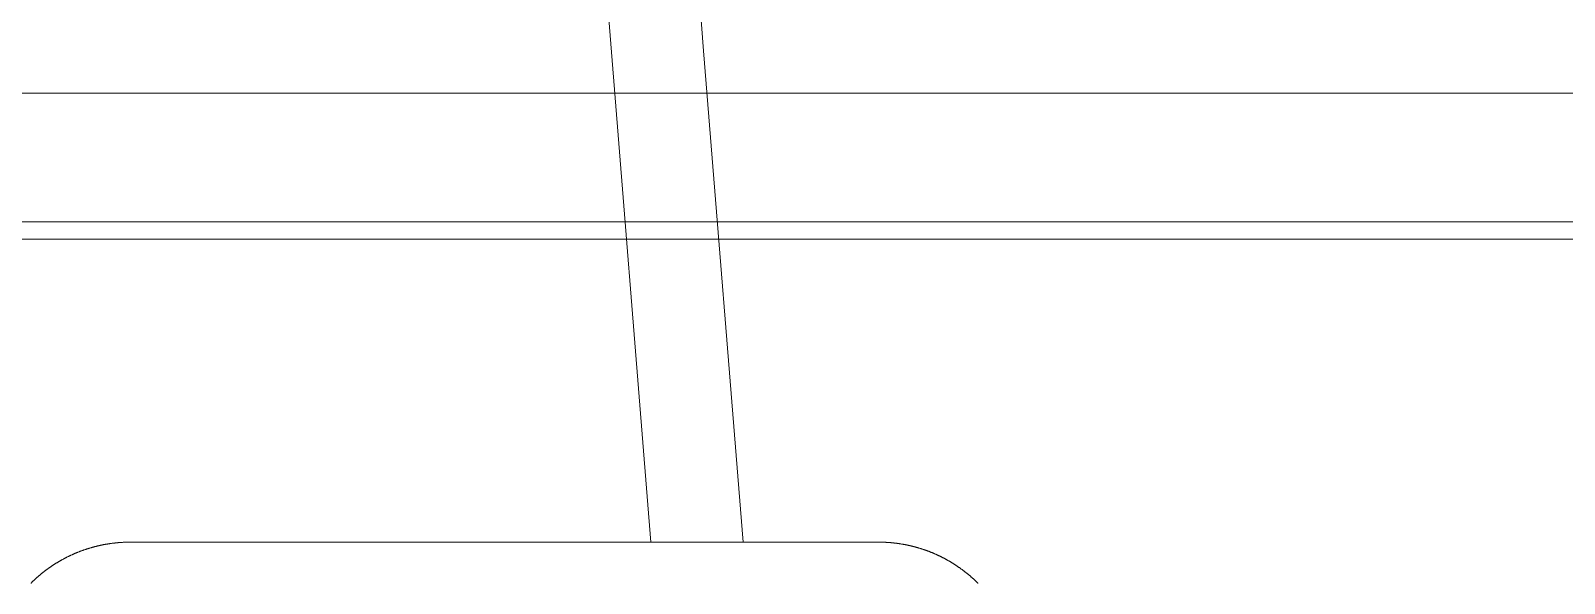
# Model space of a CAD drawing. Header units: millimetres. Extents: x 5622 to 8918, y 2044 to 6634.
# Drawn here: x 6715.72 to 6748.5, y 2913.17 to 2924.97 of the extents above; entities that cross this region are included whole.
import ezdxf

# ---------------------------------------------------------------- set-up
doc = ezdxf.new("R2010")
doc.units = ezdxf.units.MM
for name, color, linetype, lineweight in [('F_ARREDI', 7, 'Continuous', 5), ('F_FERRAMENTA', 253, 'Continuous', 5), ('F_MULTI laminato CERA', 124, 'Continuous', 5)]:
    doc.layers.add(name, color=color, linetype=linetype, lineweight=lineweight)

# ---------------------------------------------------------------- blocks, each defined once
blk = doc.blocks.new('CERNIERA_batttuta_pianta')
at = {"layer": 'F_FERRAMENTA'}
for p, q in [((813217.441, 528416.163), (813212.389, 528478.95)), ((813218.569, 528426.657), (813217.726, 528437.139)), ((813219.414, 528416.163), (813218.569, 528426.657)), ((813205.779, 528416.115), (813205.787, 528416.116)), ((813205.787, 528416.116), (813205.795, 528416.118)), ((813205.795, 528416.118), (813205.803, 528416.119)), ((813205.803, 528416.119), (813205.812, 528416.121)), ((813205.812, 528416.121), (813205.82, 528416.122)), ((813205.82, 528416.122), (813205.828, 528416.123)), ((813205.828, 528416.123), (813205.836, 528416.125)), ((813205.836, 528416.125), (813205.844, 528416.126)), ((813205.844, 528416.126), (813205.852, 528416.127)), ((813205.852, 528416.127), (813205.861, 528416.129)), ((813205.861, 528416.129), (813205.869, 528416.13)), ((813205.869, 528416.13), (813205.877, 528416.131)), ((813205.877, 528416.131), (813205.885, 528416.132)), ((813205.885, 528416.132), (813205.893, 528416.133)), ((813205.893, 528416.133), (813205.901, 528416.134)), ((813205.901, 528416.134), (813205.909, 528416.136)), ((813205.909, 528416.136), (813205.917, 528416.137)), ((813205.917, 528416.137), (813205.926, 528416.138)), ((813205.926, 528416.138), (813205.934, 528416.139)), ((813205.934, 528416.139), (813205.942, 528416.14)), ((813205.942, 528416.14), (813205.95, 528416.141)), ((813205.95, 528416.141), (813205.958, 528416.142)), ((813205.958, 528416.142), (813205.966, 528416.143)), ((813205.966, 528416.143), (813205.974, 528416.144)), ((813205.974, 528416.144), (813205.982, 528416.144)), ((813205.982, 528416.144), (813205.991, 528416.145)), ((813205.991, 528416.145), (813205.999, 528416.146)), ((813205.999, 528416.146), (813206.007, 528416.147)), ((813206.007, 528416.147), (813206.015, 528416.148)), ((813206.015, 528416.148), (813206.023, 528416.149)), ((813206.023, 528416.149), (813206.031, 528416.149)), ((813206.031, 528416.149), (813206.039, 528416.15)), ((813206.039, 528416.15), (813206.047, 528416.151)), ((813206.047, 528416.151), (813206.055, 528416.152)), ((813206.055, 528416.152), (813206.063, 528416.152)), ((813206.063, 528416.152), (813206.071, 528416.153)), ((813206.071, 528416.153), (813206.079, 528416.154)), ((813206.079, 528416.154), (813206.087, 528416.154)), ((813206.087, 528416.154), (813206.096, 528416.155)), ((813206.096, 528416.155), (813206.104, 528416.155)), ((813206.104, 528416.155), (813206.112, 528416.156)), ((813206.112, 528416.156), (813206.12, 528416.156)), ((813206.12, 528416.156), (813206.128, 528416.157)), ((813206.128, 528416.157), (813206.136, 528416.157)), ((813206.136, 528416.157), (813206.144, 528416.158)), ((813206.144, 528416.158), (813206.152, 528416.158)), ((813206.152, 528416.158), (813206.16, 528416.159)), ((813206.16, 528416.159), (813206.168, 528416.159)), ((813206.168, 528416.159), (813206.176, 528416.159)), ((813206.176, 528416.159), (813206.184, 528416.16)), ((813206.184, 528416.16), (813206.192, 528416.16)), ((813206.192, 528416.16), (813206.2, 528416.16)), ((813206.2, 528416.16), (813206.208, 528416.161)), ((813206.208, 528416.161), (813206.216, 528416.161)), ((813206.216, 528416.161), (813206.224, 528416.161)), ((813206.224, 528416.161), (813206.232, 528416.161)), ((813206.232, 528416.161), (813206.24, 528416.162)), ((813206.24, 528416.162), (813206.247, 528416.162)), ((813206.247, 528416.162), (813206.255, 528416.162)), ((813206.255, 528416.162), (813206.263, 528416.162)), ((813206.263, 528416.162), (813206.271, 528416.162)), ((813206.271, 528416.162), (813206.279, 528416.162)), ((813206.279, 528416.162), (813206.287, 528416.162)), ((813206.287, 528416.162), (813206.295, 528416.162)), ((813206.295, 528416.162), (813206.303, 528416.163)), ((813206.303, 528416.163), (813206.311, 528416.163)), ((813206.311, 528416.163), (813222.311, 528416.163)), ((813222.319, 528416.163), (813222.311, 528416.163)), ((813222.327, 528416.162), (813222.319, 528416.163)), ((813222.335, 528416.162), (813222.327, 528416.162)), ((813222.343, 528416.162), (813222.335, 528416.162)), ((813222.351, 528416.162), (813222.343, 528416.162)), ((813222.359, 528416.162), (813222.351, 528416.162)), ((813222.366, 528416.162), (813222.359, 528416.162)), ((813222.374, 528416.162), (813222.366, 528416.162)), ((813222.382, 528416.162), (813222.374, 528416.162)), ((813222.39, 528416.161), (813222.382, 528416.162)), ((813222.398, 528416.161), (813222.39, 528416.161)), ((813222.406, 528416.161), (813222.398, 528416.161)), ((813222.414, 528416.161), (813222.406, 528416.161)), ((813222.422, 528416.16), (813222.414, 528416.161)), ((813222.43, 528416.16), (813222.422, 528416.16)), ((813222.438, 528416.16), (813222.43, 528416.16)), ((813222.446, 528416.159), (813222.438, 528416.16)), ((813222.454, 528416.159), (813222.446, 528416.159)), ((813222.462, 528416.159), (813222.454, 528416.159)), ((813222.47, 528416.158), (813222.462, 528416.159)), ((813222.478, 528416.158), (813222.47, 528416.158)), ((813222.486, 528416.157), (813222.478, 528416.158)), ((813222.494, 528416.157), (813222.486, 528416.157)), ((813222.502, 528416.156), (813222.494, 528416.157)), ((813222.51, 528416.156), (813222.502, 528416.156)), ((813222.518, 528416.155), (813222.51, 528416.156)), ((813222.526, 528416.155), (813222.518, 528416.155)), ((813222.534, 528416.154), (813222.526, 528416.155)), ((813222.542, 528416.154), (813222.534, 528416.154)), ((813222.551, 528416.153), (813222.542, 528416.154)), ((813222.559, 528416.152), (813222.551, 528416.153)), ((813222.567, 528416.152), (813222.559, 528416.152)), ((813222.575, 528416.151), (813222.567, 528416.152)), ((813222.583, 528416.15), (813222.575, 528416.151)), ((813222.591, 528416.149), (813222.583, 528416.15)), ((813222.599, 528416.149), (813222.591, 528416.149)), ((813222.607, 528416.148), (813222.599, 528416.149)), ((813222.615, 528416.147), (813222.607, 528416.148)), ((813222.623, 528416.146), (813222.615, 528416.147)), ((813222.631, 528416.145), (813222.623, 528416.146)), ((813222.639, 528416.144), (813222.631, 528416.145)), ((813222.648, 528416.144), (813222.639, 528416.144)), ((813222.656, 528416.143), (813222.648, 528416.144)), ((813222.664, 528416.142), (813222.656, 528416.143)), ((813222.672, 528416.141), (813222.664, 528416.142)), ((813222.68, 528416.14), (813222.672, 528416.141)), ((813222.688, 528416.139), (813222.68, 528416.14)), ((813222.696, 528416.138), (813222.688, 528416.139)), ((813222.704, 528416.137), (813222.696, 528416.138)), ((813222.713, 528416.136), (813222.704, 528416.137)), ((813222.721, 528416.134), (813222.713, 528416.136)), ((813222.729, 528416.133), (813222.721, 528416.134)), ((813222.737, 528416.132), (813222.729, 528416.133)), ((813222.745, 528416.131), (813222.737, 528416.132)), ((813222.753, 528416.13), (813222.745, 528416.131)), ((813222.761, 528416.129), (813222.753, 528416.13)), ((813222.77, 528416.127), (813222.761, 528416.129)), ((813222.778, 528416.126), (813222.77, 528416.127)), ((813222.786, 528416.125), (813222.778, 528416.126)), ((813222.794, 528416.123), (813222.786, 528416.125)), ((813222.802, 528416.122), (813222.794, 528416.123)), ((813222.81, 528416.121), (813222.802, 528416.122)), ((813222.818, 528416.119), (813222.81, 528416.121)), ((813222.827, 528416.118), (813222.818, 528416.119)), ((813222.835, 528416.116), (813222.827, 528416.118)), ((813222.843, 528416.115), (813222.835, 528416.116)), ((813204.855, 528415.785), (813204.862, 528415.79)), ((813204.862, 528415.79), (813204.87, 528415.794)), ((813204.87, 528415.794), (813204.878, 528415.798)), ((813204.878, 528415.798), (813204.885, 528415.802)), ((813204.885, 528415.802), (813204.893, 528415.806)), ((813204.893, 528415.806), (813204.9, 528415.81)), ((813204.9, 528415.81), (813204.908, 528415.814)), ((813204.908, 528415.814), (813204.916, 528415.818)), ((813204.916, 528415.818), (813204.923, 528415.822)), ((813204.923, 528415.822), (813204.931, 528415.826)), ((813204.931, 528415.826), (813204.939, 528415.83)), ((813204.939, 528415.83), (813204.946, 528415.834)), ((813204.946, 528415.834), (813204.954, 528415.838)), ((813204.954, 528415.838), (813204.962, 528415.842)), ((813204.962, 528415.842), (813204.97, 528415.846)), ((813204.97, 528415.846), (813204.977, 528415.85)), ((813204.977, 528415.85), (813204.985, 528415.854)), ((813204.985, 528415.854), (813204.993, 528415.857)), ((813204.993, 528415.857), (813205, 528415.861)), ((813205, 528415.861), (813205.008, 528415.865)), ((813205.008, 528415.865), (813205.016, 528415.869)), ((813205.016, 528415.869), (813205.024, 528415.872)), ((813205.024, 528415.872), (813205.031, 528415.876)), ((813205.031, 528415.876), (813205.039, 528415.88)), ((813205.039, 528415.88), (813205.047, 528415.883)), ((813205.047, 528415.883), (813205.055, 528415.887)), ((813205.055, 528415.887), (813205.063, 528415.891)), ((813205.063, 528415.891), (813205.071, 528415.894)), ((813205.071, 528415.894), (813205.078, 528415.898)), ((813205.078, 528415.898), (813205.086, 528415.901)), ((813205.086, 528415.901), (813205.094, 528415.905)), ((813205.094, 528415.905), (813205.102, 528415.908)), ((813205.102, 528415.908), (813205.11, 528415.912)), ((813205.11, 528415.912), (813205.118, 528415.915)), ((813205.118, 528415.915), (813205.125, 528415.918)), ((813205.125, 528415.918), (813205.133, 528415.922)), ((813205.133, 528415.922), (813205.141, 528415.925)), ((813205.141, 528415.925), (813205.149, 528415.928)), ((813205.149, 528415.928), (813205.157, 528415.932)), ((813205.157, 528415.932), (813205.165, 528415.935)), ((813205.165, 528415.935), (813205.173, 528415.938)), ((813205.173, 528415.938), (813205.181, 528415.942)), ((813205.181, 528415.942), (813205.189, 528415.945)), ((813205.189, 528415.945), (813205.197, 528415.948)), ((813205.197, 528415.948), (813205.205, 528415.951)), ((813205.205, 528415.951), (813205.213, 528415.954)), ((813205.213, 528415.954), (813205.22, 528415.957)), ((813205.22, 528415.957), (813205.228, 528415.96)), ((813205.228, 528415.96), (813205.236, 528415.963)), ((813205.236, 528415.963), (813205.244, 528415.967)), ((813205.244, 528415.967), (813205.252, 528415.97)), ((813205.252, 528415.97), (813205.26, 528415.973)), ((813205.26, 528415.973), (813205.268, 528415.976)), ((813205.268, 528415.976), (813205.276, 528415.978)), ((813205.276, 528415.978), (813205.284, 528415.981)), ((813205.284, 528415.981), (813205.292, 528415.984)), ((813205.292, 528415.984), (813205.3, 528415.987)), ((813205.3, 528415.987), (813205.308, 528415.99)), ((813205.308, 528415.99), (813205.316, 528415.993)), ((813205.316, 528415.993), (813205.324, 528415.996)), ((813205.324, 528415.996), (813205.332, 528415.998)), ((813205.332, 528415.998), (813205.34, 528416.001)), ((813205.34, 528416.001), (813205.349, 528416.004)), ((813205.349, 528416.004), (813205.357, 528416.007)), ((813205.357, 528416.007), (813205.365, 528416.009)), ((813205.365, 528416.009), (813205.373, 528416.012)), ((813205.373, 528416.012), (813205.381, 528416.015)), ((813205.381, 528416.015), (813205.389, 528416.017)), ((813205.389, 528416.017), (813205.397, 528416.02)), ((813205.397, 528416.02), (813205.405, 528416.022)), ((813205.405, 528416.022), (813205.413, 528416.025)), ((813205.413, 528416.025), (813205.421, 528416.027)), ((813205.421, 528416.027), (813205.429, 528416.03)), ((813205.429, 528416.03), (813205.437, 528416.032)), ((813205.437, 528416.032), (813205.445, 528416.035)), ((813205.445, 528416.035), (813205.453, 528416.037)), ((813205.453, 528416.037), (813205.462, 528416.04)), ((813205.462, 528416.04), (813205.47, 528416.042)), ((813205.47, 528416.042), (813205.478, 528416.044)), ((813205.478, 528416.044), (813205.486, 528416.047)), ((813205.486, 528416.047), (813205.494, 528416.049)), ((813205.494, 528416.049), (813205.502, 528416.051)), ((813205.502, 528416.051), (813205.51, 528416.054)), ((813205.51, 528416.054), (813205.518, 528416.056)), ((813205.518, 528416.056), (813205.526, 528416.058)), ((813205.526, 528416.058), (813205.535, 528416.06)), ((813205.535, 528416.06), (813205.543, 528416.062)), ((813205.543, 528416.062), (813205.551, 528416.065)), ((813205.551, 528416.065), (813205.559, 528416.067)), ((813205.559, 528416.067), (813205.567, 528416.069)), ((813205.567, 528416.069), (813205.575, 528416.071)), ((813205.575, 528416.071), (813205.583, 528416.073)), ((813205.583, 528416.073), (813205.592, 528416.075)), ((813205.592, 528416.075), (813205.6, 528416.077)), ((813205.6, 528416.077), (813205.608, 528416.079)), ((813205.608, 528416.079), (813205.616, 528416.081)), ((813205.616, 528416.081), (813205.624, 528416.083)), ((813205.624, 528416.083), (813205.632, 528416.085)), ((813205.632, 528416.085), (813205.64, 528416.087)), ((813205.64, 528416.087), (813205.649, 528416.088)), ((813205.649, 528416.088), (813205.657, 528416.09)), ((813205.657, 528416.09), (813205.665, 528416.092)), ((813205.665, 528416.092), (813205.673, 528416.094)), ((813205.673, 528416.094), (813205.681, 528416.096)), ((813205.681, 528416.096), (813205.689, 528416.097)), ((813205.689, 528416.097), (813205.697, 528416.099)), ((813205.697, 528416.099), (813205.706, 528416.101)), ((813205.706, 528416.101), (813205.714, 528416.103)), ((813205.714, 528416.103), (813205.722, 528416.104)), ((813205.722, 528416.104), (813205.73, 528416.106)), ((813205.73, 528416.106), (813205.738, 528416.107)), ((813205.738, 528416.107), (813205.746, 528416.109)), ((813205.746, 528416.109), (813205.755, 528416.11)), ((813205.755, 528416.11), (813205.763, 528416.112)), ((813205.763, 528416.112), (813205.771, 528416.114)), ((813205.771, 528416.114), (813205.779, 528416.115)), ((813222.851, 528416.114), (813222.843, 528416.115)), ((813222.859, 528416.112), (813222.851, 528416.114)), ((813222.867, 528416.11), (813222.859, 528416.112)), ((813222.876, 528416.109), (813222.867, 528416.11)), ((813222.884, 528416.107), (813222.876, 528416.109)), ((813222.892, 528416.106), (813222.884, 528416.107)), ((813222.9, 528416.104), (813222.892, 528416.106)), ((813222.908, 528416.103), (813222.9, 528416.104)), ((813222.916, 528416.101), (813222.908, 528416.103)), ((813222.924, 528416.099), (813222.916, 528416.101)), ((813222.933, 528416.097), (813222.924, 528416.099)), ((813222.941, 528416.096), (813222.933, 528416.097)), ((813222.949, 528416.094), (813222.941, 528416.096)), ((813222.957, 528416.092), (813222.949, 528416.094)), ((813222.965, 528416.09), (813222.957, 528416.092)), ((813222.973, 528416.088), (813222.965, 528416.09)), ((813222.982, 528416.087), (813222.973, 528416.088)), ((813222.99, 528416.085), (813222.982, 528416.087)), ((813222.998, 528416.083), (813222.99, 528416.085)), ((813223.006, 528416.081), (813222.998, 528416.083)), ((813223.014, 528416.079), (813223.006, 528416.081)), ((813223.022, 528416.077), (813223.014, 528416.079)), ((813223.03, 528416.075), (813223.022, 528416.077)), ((813223.039, 528416.073), (813223.03, 528416.075)), ((813223.047, 528416.071), (813223.039, 528416.073)), ((813223.055, 528416.069), (813223.047, 528416.071)), ((813223.063, 528416.067), (813223.055, 528416.069)), ((813223.071, 528416.065), (813223.063, 528416.067)), ((813223.079, 528416.062), (813223.071, 528416.065)), ((813223.087, 528416.06), (813223.079, 528416.062)), ((813223.095, 528416.058), (813223.087, 528416.06)), ((813223.104, 528416.056), (813223.095, 528416.058)), ((813223.112, 528416.054), (813223.104, 528416.056)), ((813223.12, 528416.051), (813223.112, 528416.054)), ((813223.128, 528416.049), (813223.12, 528416.051)), ((813223.136, 528416.047), (813223.128, 528416.049)), ((813223.144, 528416.044), (813223.136, 528416.047)), ((813223.152, 528416.042), (813223.144, 528416.044)), ((813223.16, 528416.04), (813223.152, 528416.042)), ((813223.168, 528416.037), (813223.16, 528416.04)), ((813223.177, 528416.035), (813223.168, 528416.037)), ((813223.185, 528416.032), (813223.177, 528416.035)), ((813223.193, 528416.03), (813223.185, 528416.032)), ((813223.201, 528416.027), (813223.193, 528416.03)), ((813223.209, 528416.025), (813223.201, 528416.027)), ((813223.217, 528416.022), (813223.209, 528416.025)), ((813223.225, 528416.02), (813223.217, 528416.022)), ((813223.233, 528416.017), (813223.225, 528416.02)), ((813223.241, 528416.015), (813223.233, 528416.017)), ((813223.249, 528416.012), (813223.241, 528416.015)), ((813223.257, 528416.009), (813223.249, 528416.012)), ((813223.265, 528416.007), (813223.257, 528416.009)), ((813223.273, 528416.004), (813223.265, 528416.007)), ((813223.281, 528416.001), (813223.273, 528416.004)), ((813223.289, 528415.998), (813223.281, 528416.001)), ((813223.297, 528415.996), (813223.289, 528415.998)), ((813223.306, 528415.993), (813223.297, 528415.996)), ((813223.314, 528415.99), (813223.306, 528415.993)), ((813223.322, 528415.987), (813223.314, 528415.99)), ((813223.33, 528415.984), (813223.322, 528415.987)), ((813223.338, 528415.981), (813223.33, 528415.984)), ((813223.346, 528415.978), (813223.338, 528415.981)), ((813223.354, 528415.976), (813223.346, 528415.978)), ((813223.362, 528415.973), (813223.354, 528415.976)), ((813223.37, 528415.97), (813223.362, 528415.973)), ((813223.378, 528415.967), (813223.37, 528415.97)), ((813223.385, 528415.963), (813223.378, 528415.967)), ((813223.393, 528415.96), (813223.385, 528415.963)), ((813223.401, 528415.957), (813223.393, 528415.96)), ((813223.409, 528415.954), (813223.401, 528415.957)), ((813223.417, 528415.951), (813223.409, 528415.954)), ((813223.425, 528415.948), (813223.417, 528415.951)), ((813223.433, 528415.945), (813223.425, 528415.948)), ((813223.441, 528415.942), (813223.433, 528415.945)), ((813223.449, 528415.938), (813223.441, 528415.942)), ((813223.457, 528415.935), (813223.449, 528415.938)), ((813223.465, 528415.932), (813223.457, 528415.935)), ((813223.473, 528415.928), (813223.465, 528415.932)), ((813223.481, 528415.925), (813223.473, 528415.928)), ((813223.489, 528415.922), (813223.481, 528415.925)), ((813223.496, 528415.918), (813223.489, 528415.922)), ((813223.504, 528415.915), (813223.496, 528415.918)), ((813223.512, 528415.912), (813223.504, 528415.915)), ((813223.52, 528415.908), (813223.512, 528415.912)), ((813223.528, 528415.905), (813223.52, 528415.908)), ((813223.536, 528415.901), (813223.528, 528415.905)), ((813223.544, 528415.898), (813223.536, 528415.901)), ((813223.551, 528415.894), (813223.544, 528415.898)), ((813223.559, 528415.891), (813223.551, 528415.894)), ((813223.567, 528415.887), (813223.559, 528415.891)), ((813223.575, 528415.883), (813223.567, 528415.887)), ((813223.583, 528415.88), (813223.575, 528415.883)), ((813223.59, 528415.876), (813223.583, 528415.88)), ((813223.598, 528415.872), (813223.59, 528415.876)), ((813223.606, 528415.869), (813223.598, 528415.872)), ((813223.614, 528415.865), (813223.606, 528415.869)), ((813223.621, 528415.861), (813223.614, 528415.865)), ((813223.629, 528415.857), (813223.621, 528415.861)), ((813223.637, 528415.854), (813223.629, 528415.857)), ((813223.645, 528415.85), (813223.637, 528415.854)), ((813223.652, 528415.846), (813223.645, 528415.85)), ((813223.66, 528415.842), (813223.652, 528415.846)), ((813223.668, 528415.838), (813223.66, 528415.842)), ((813223.675, 528415.834), (813223.668, 528415.838)), ((813223.683, 528415.83), (813223.675, 528415.834)), ((813223.691, 528415.826), (813223.683, 528415.83)), ((813223.698, 528415.822), (813223.691, 528415.826)), ((813223.706, 528415.818), (813223.698, 528415.822)), ((813223.714, 528415.814), (813223.706, 528415.818)), ((813223.721, 528415.81), (813223.714, 528415.814)), ((813223.729, 528415.806), (813223.721, 528415.81)), ((813223.737, 528415.802), (813223.729, 528415.806)), ((813223.744, 528415.798), (813223.737, 528415.802)), ((813223.752, 528415.794), (813223.744, 528415.798)), ((813223.759, 528415.79), (813223.752, 528415.794)), ((813223.767, 528415.785), (813223.759, 528415.79)), ((813204.38, 528415.459), (813204.387, 528415.464)), ((813204.387, 528415.464), (813204.394, 528415.47)), ((813204.394, 528415.47), (813204.4, 528415.476)), ((813204.4, 528415.476), (813204.407, 528415.481)), ((813204.407, 528415.481), (813204.414, 528415.487)), ((813204.414, 528415.487), (813204.421, 528415.492)), ((813204.421, 528415.492), (813204.428, 528415.498)), ((813204.428, 528415.498), (813204.435, 528415.503)), ((813204.435, 528415.503), (813204.442, 528415.509)), ((813204.442, 528415.509), (813204.448, 528415.514)), ((813204.448, 528415.514), (813204.455, 528415.52)), ((813204.455, 528415.52), (813204.462, 528415.525)), ((813204.462, 528415.525), (813204.469, 528415.531)), ((813204.469, 528415.531), (813204.476, 528415.536)), ((813204.476, 528415.536), (813204.483, 528415.541)), ((813204.483, 528415.541), (813204.49, 528415.547)), ((813204.49, 528415.547), (813204.497, 528415.552)), ((813204.497, 528415.552), (813204.504, 528415.557)), ((813204.504, 528415.557), (813204.511, 528415.563)), ((813204.511, 528415.563), (813204.518, 528415.568)), ((813204.518, 528415.568), (813204.525, 528415.573)), ((813204.525, 528415.573), (813204.532, 528415.578)), ((813204.532, 528415.578), (813204.539, 528415.584)), ((813204.539, 528415.584), (813204.547, 528415.589)), ((813204.547, 528415.589), (813204.554, 528415.594)), ((813204.554, 528415.594), (813204.561, 528415.599)), ((813204.561, 528415.599), (813204.568, 528415.604)), ((813204.568, 528415.604), (813204.575, 528415.609)), ((813204.575, 528415.609), (813204.582, 528415.614)), ((813204.582, 528415.614), (813204.589, 528415.619)), ((813204.589, 528415.619), (813204.596, 528415.624)), ((813204.596, 528415.624), (813204.604, 528415.629)), ((813204.604, 528415.629), (813204.611, 528415.634)), ((813204.611, 528415.634), (813204.618, 528415.639)), ((813204.618, 528415.639), (813204.625, 528415.644)), ((813204.625, 528415.644), (813204.633, 528415.649)), ((813204.633, 528415.649), (813204.64, 528415.654)), ((813204.64, 528415.654), (813204.647, 528415.659)), ((813204.647, 528415.659), (813204.654, 528415.664)), ((813204.654, 528415.664), (813204.662, 528415.668)), ((813204.662, 528415.668), (813204.669, 528415.673)), ((813204.669, 528415.673), (813204.676, 528415.678)), ((813204.676, 528415.678), (813204.684, 528415.683)), ((813204.684, 528415.683), (813204.691, 528415.687)), ((813204.691, 528415.687), (813204.698, 528415.692)), ((813204.698, 528415.692), (813204.706, 528415.697)), ((813204.706, 528415.697), (813204.713, 528415.701)), ((813204.713, 528415.701), (813204.72, 528415.706)), ((813204.72, 528415.706), (813204.728, 528415.711)), ((813204.728, 528415.711), (813204.735, 528415.715)), ((813204.735, 528415.715), (813204.742, 528415.72)), ((813204.742, 528415.72), (813204.75, 528415.724)), ((813204.75, 528415.724), (813204.757, 528415.729)), ((813204.757, 528415.729), (813204.765, 528415.733)), ((813204.765, 528415.733), (813204.772, 528415.738)), ((813204.772, 528415.738), (813204.78, 528415.742)), ((813204.78, 528415.742), (813204.787, 528415.747)), ((813204.787, 528415.747), (813204.795, 528415.751)), ((813204.795, 528415.751), (813204.802, 528415.755)), ((813204.802, 528415.755), (813204.81, 528415.76)), ((813204.81, 528415.76), (813204.817, 528415.764)), ((813204.817, 528415.764), (813204.825, 528415.768)), ((813204.825, 528415.768), (813204.832, 528415.773)), ((813204.832, 528415.773), (813204.84, 528415.777)), ((813204.84, 528415.777), (813204.847, 528415.781)), ((813204.847, 528415.781), (813204.855, 528415.785)), ((813223.775, 528415.781), (813223.767, 528415.785)), ((813223.782, 528415.777), (813223.775, 528415.781)), ((813223.79, 528415.773), (813223.782, 528415.777)), ((813223.797, 528415.768), (813223.79, 528415.773)), ((813223.805, 528415.764), (813223.797, 528415.768)), ((813223.812, 528415.76), (813223.805, 528415.764)), ((813223.82, 528415.755), (813223.812, 528415.76)), ((813223.827, 528415.751), (813223.82, 528415.755)), ((813223.835, 528415.747), (813223.827, 528415.751)), ((813223.842, 528415.742), (813223.835, 528415.747)), ((813223.85, 528415.738), (813223.842, 528415.742)), ((813223.857, 528415.733), (813223.85, 528415.738)), ((813223.865, 528415.729), (813223.857, 528415.733)), ((813223.872, 528415.724), (813223.865, 528415.729)), ((813223.879, 528415.72), (813223.872, 528415.724)), ((813223.887, 528415.715), (813223.879, 528415.72)), ((813223.894, 528415.711), (813223.887, 528415.715)), ((813223.902, 528415.706), (813223.894, 528415.711)), ((813223.909, 528415.701), (813223.902, 528415.706)), ((813223.916, 528415.697), (813223.909, 528415.701)), ((813223.924, 528415.692), (813223.916, 528415.697)), ((813223.931, 528415.687), (813223.924, 528415.692)), ((813223.938, 528415.683), (813223.931, 528415.687)), ((813223.946, 528415.678), (813223.938, 528415.683)), ((813223.953, 528415.673), (813223.946, 528415.678)), ((813223.96, 528415.668), (813223.953, 528415.673)), ((813223.968, 528415.664), (813223.96, 528415.668)), ((813223.975, 528415.659), (813223.968, 528415.664)), ((813223.982, 528415.654), (813223.975, 528415.659)), ((813223.989, 528415.649), (813223.982, 528415.654)), ((813223.997, 528415.644), (813223.989, 528415.649)), ((813224.004, 528415.639), (813223.997, 528415.644)), ((813224.011, 528415.634), (813224.004, 528415.639)), ((813224.018, 528415.629), (813224.011, 528415.634)), ((813224.025, 528415.624), (813224.018, 528415.629)), ((813224.033, 528415.619), (813224.025, 528415.624)), ((813224.04, 528415.614), (813224.033, 528415.619)), ((813224.047, 528415.609), (813224.04, 528415.614)), ((813224.054, 528415.604), (813224.047, 528415.609)), ((813224.061, 528415.599), (813224.054, 528415.604)), ((813224.068, 528415.594), (813224.061, 528415.599)), ((813224.075, 528415.589), (813224.068, 528415.594)), ((813224.082, 528415.584), (813224.075, 528415.589)), ((813224.09, 528415.578), (813224.082, 528415.584)), ((813224.097, 528415.573), (813224.09, 528415.578)), ((813224.104, 528415.568), (813224.097, 528415.573)), ((813224.111, 528415.563), (813224.104, 528415.568)), ((813224.118, 528415.557), (813224.111, 528415.563)), ((813224.125, 528415.552), (813224.118, 528415.557)), ((813224.132, 528415.547), (813224.125, 528415.552)), ((813224.139, 528415.541), (813224.132, 528415.547)), ((813224.146, 528415.536), (813224.139, 528415.541)), ((813224.153, 528415.531), (813224.146, 528415.536)), ((813224.16, 528415.525), (813224.153, 528415.531)), ((813224.167, 528415.52), (813224.16, 528415.525)), ((813224.173, 528415.514), (813224.167, 528415.52)), ((813224.18, 528415.509), (813224.173, 528415.514)), ((813224.187, 528415.503), (813224.18, 528415.509)), ((813224.194, 528415.498), (813224.187, 528415.503)), ((813224.201, 528415.492), (813224.194, 528415.498)), ((813224.208, 528415.487), (813224.201, 528415.492)), ((813224.215, 528415.481), (813224.208, 528415.487)), ((813224.221, 528415.476), (813224.215, 528415.481)), ((813224.228, 528415.47), (813224.221, 528415.476)), ((813224.235, 528415.464), (813224.228, 528415.47)), ((813224.242, 528415.459), (813224.235, 528415.464)), ((813204.19, 528415.284), (813204.196, 528415.29)), ((813204.196, 528415.29), (813204.202, 528415.297)), ((813204.202, 528415.297), (813204.209, 528415.303)), ((813204.209, 528415.303), (813204.215, 528415.309)), ((813204.215, 528415.309), (813204.222, 528415.315)), ((813204.222, 528415.315), (813204.228, 528415.322)), ((813204.228, 528415.322), (813204.234, 528415.328)), ((813204.234, 528415.328), (813204.241, 528415.334)), ((813204.241, 528415.334), (813204.247, 528415.34)), ((813204.247, 528415.34), (813204.254, 528415.346)), ((813204.254, 528415.346), (813204.26, 528415.352)), ((813204.26, 528415.352), (813204.267, 528415.359)), ((813204.267, 528415.359), (813204.273, 528415.365)), ((813204.273, 528415.365), (813204.28, 528415.371)), ((813204.28, 528415.371), (813204.287, 528415.377)), ((813204.287, 528415.377), (813204.293, 528415.383)), ((813204.293, 528415.383), (813204.3, 528415.389)), ((813204.3, 528415.389), (813204.306, 528415.395)), ((813204.306, 528415.395), (813204.313, 528415.401)), ((813204.313, 528415.401), (813204.32, 528415.406)), ((813204.32, 528415.406), (813204.326, 528415.412)), ((813204.326, 528415.412), (813204.333, 528415.418)), ((813204.333, 528415.418), (813204.34, 528415.424)), ((813204.34, 528415.424), (813204.346, 528415.43)), ((813204.346, 528415.43), (813204.353, 528415.436)), ((813204.353, 528415.436), (813204.36, 528415.441)), ((813204.36, 528415.441), (813204.367, 528415.447)), ((813204.367, 528415.447), (813204.373, 528415.453)), ((813204.373, 528415.453), (813204.38, 528415.459)), ((813224.249, 528415.453), (813224.242, 528415.459)), ((813224.255, 528415.447), (813224.249, 528415.453)), ((813224.262, 528415.441), (813224.255, 528415.447)), ((813224.269, 528415.436), (813224.262, 528415.441)), ((813224.276, 528415.43), (813224.269, 528415.436)), ((813224.282, 528415.424), (813224.276, 528415.43)), ((813224.289, 528415.418), (813224.282, 528415.424)), ((813224.296, 528415.412), (813224.289, 528415.418)), ((813224.302, 528415.406), (813224.296, 528415.412)), ((813224.309, 528415.401), (813224.302, 528415.406)), ((813224.316, 528415.395), (813224.309, 528415.401)), ((813224.322, 528415.389), (813224.316, 528415.395)), ((813224.329, 528415.383), (813224.322, 528415.389)), ((813224.335, 528415.377), (813224.329, 528415.383)), ((813224.342, 528415.371), (813224.335, 528415.377)), ((813224.348, 528415.365), (813224.342, 528415.371)), ((813224.355, 528415.359), (813224.348, 528415.365)), ((813224.361, 528415.352), (813224.355, 528415.359)), ((813224.368, 528415.346), (813224.361, 528415.352)), ((813224.374, 528415.34), (813224.368, 528415.346)), ((813224.381, 528415.334), (813224.374, 528415.34)), ((813224.387, 528415.328), (813224.381, 528415.334)), ((813224.394, 528415.322), (813224.387, 528415.328)), ((813224.4, 528415.315), (813224.394, 528415.322)), ((813224.407, 528415.309), (813224.4, 528415.315)), ((813224.413, 528415.303), (813224.407, 528415.309)), ((813224.42, 528415.297), (813224.413, 528415.303)), ((813224.426, 528415.29), (813224.42, 528415.297)), ((813224.432, 528415.284), (813224.426, 528415.29))]:
    blk.add_line(p, q, dxfattribs=at)
blk = doc.blocks.new('MOBILE_ingresso-living_rev.01_pianta')
at = {"layer": 'F_FERRAMENTA'}
for points in [[(2550.18, -11409.34), (2561.729, -11409.34), (2561.729, -11639.34), (2550.18, -11639.34)], [(2558.979, -11409.34), (2561.729, -11409.34), (2561.729, -11639.34), (2558.979, -11639.34)]]:
    blk.add_lwpolyline(points, close=True, dxfattribs=at)
at = {"layer": 'F_MULTI laminato CERA'}
blk.add_lwpolyline([(2562.095, -11639.34), (2096.633, -11639.34), (2096.633, -11409.34), (2562.095, -11409.34)], close=True, dxfattribs=at)
at = {"color": 2, "rotation": 90.00000000000001}
blk.add_blockref('CERNIERA_batttuta_pianta', (530984.729, -824838.651), dxfattribs=at)

msp = doc.modelspace()

# ---------------------------------------------------------------- block references
at = {"layer": 'F_ARREDI', "rotation": 270}
msp.add_blockref('MOBILE_ingresso-living_rev.01_pianta', (18350.188, 5482.618), dxfattribs=at)

doc.saveas('drawing.dxf')
